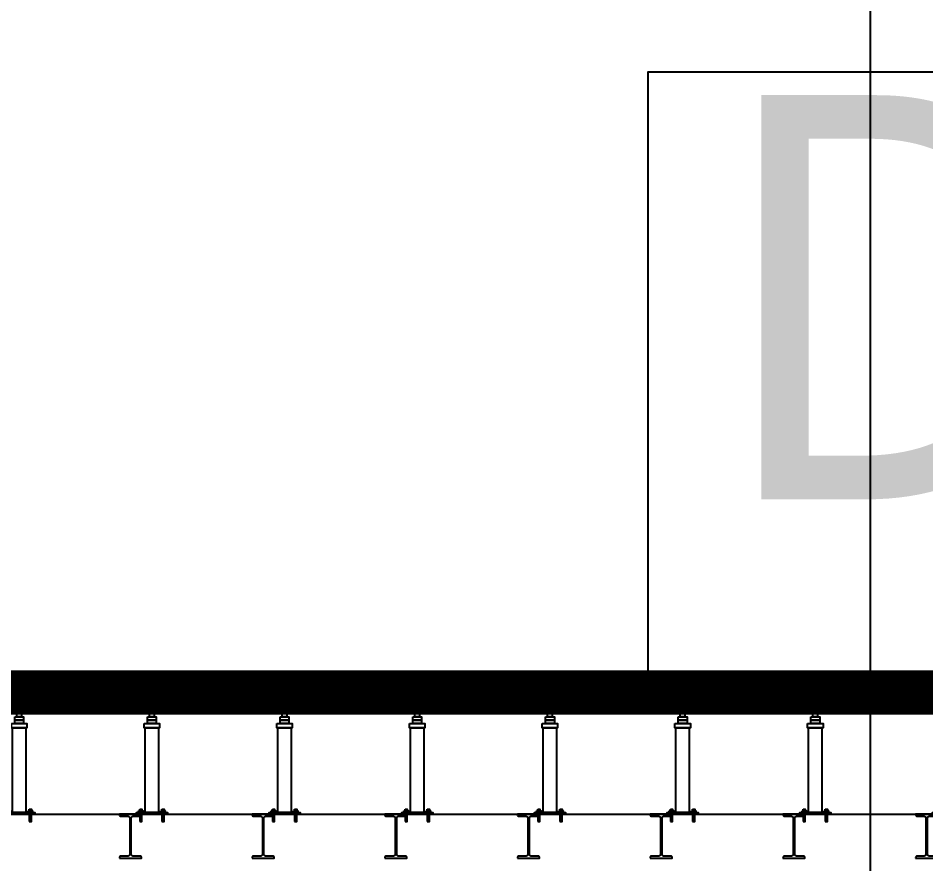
# Model space of a CAD drawing. Extents: x -3080 to 28500, y -1326 to 31609.
# Drawn here: x 16379.5 to 16790, y 26588.3 to 26970.8 of the extents above; entities that cross this region are included whole.
import ezdxf
from ezdxf.xclip import XClip

# ---------------------------------------------------------------- set-up
doc = ezdxf.new("R2010")
doc.units = 0
doc.header["$LTSCALE"] = 100
doc.header["$XCLIPFRAME"] = 2
doc.linetypes.add('188K-SM-07-F10-MECH-CR PIPE-Y2257103$0$X-S-FAB_SL ALL$0$HIDDEN', pattern=[0.4, 0.3, -0.1])
for name, color, linetype in [('0-xref', 8, 'Continuous'), ('188K-SM-07-F10-MECH-CR PIPE-Y2257103$0$0-BG', 6, 'Continuous'), ('188K-SM-07-F10-MECH-CR PIPE-Y2257103$0$0-CF-BABY 位', 2, 'Continuous'), ('188K-SM-07-F10-MECH-CR PIPE-Y2257103$0$AP2C-SM-08-FNN-340-A(N)-SMP$0$18P2-SM-08-FNN-320-A(9)-20190318-JEN$0$SM-08-FNN-300-A(9)-JEN$0$15P6-SM-08-FNN-320-A(10)-UIS-TCM$0$15P6-SM-08-FNN-320-A(10)-UIS-TCM$0$15P6-SM-08-FNN-320-A(10)-UIS-TCM$0$15P6-SM-08-FNN-320-A(10)-UIS-TCM$0$15P6-SM-08-FNN-320-A(10)-UIS-TCM$0$0-IE-SECTION', 1, 'Continuous'), ('188K-SM-07-F10-MECH-CR PIPE-Y2257103$0$Raised Floor', 1, 'Continuous'), ('188K-SM-07-F10-MECH-CR PIPE-Y2257103$0$X-S-FAB_SL ALL$0$ASP_3', 3, 'Continuous'), ('188K-SM-07-F10-MECH-CR PIPE-Y2257103$0$X-S-FAB_SL ALL$0$ASP_8', 8, 'Continuous'), ('188K-SM-07-F10-MECH-CR PIPE-Y2257103$0$X-S-FAB_SL ALL$0$WALL-RC', 1, 'Continuous')]:
    doc.layers.add(name, color=color, linetype=linetype)
doc.styles.add('188K-SM-07-F10-MECH-CR PIPE-Y2257103$0$Standard', font='', dxfattribs={"width": 0.8})
doc.styles.get('188K-SM-07-F10-MECH-CR PIPE-Y2257103$0$Standard').set_extended_font_data('Microsoft JhengHei')

# ---------------------------------------------------------------- blocks, each defined once
blk = doc.blocks.new('188K-SM-07-F10-MECH-CR PIPE-Y2257103$0$TOOL123')
at = {"layer": '188K-SM-07-F10-MECH-CR PIPE-Y2257103$0$0-CF-BABY 位', "const_width": 20}
blk.add_lwpolyline([(14984.63, -83776.14), (20159.92, -83776.14), (20160.08, -84129.23), (14984.8, -84129.23)], close=True, dxfattribs=at)
at = {"layer": '188K-SM-07-F10-MECH-CR PIPE-Y2257103$0$0-CF-BABY 位', "style": '188K-SM-07-F10-MECH-CR PIPE-Y2257103$0$Standard'}
blk.add_text('DE+PVD', height=182.805, dxfattribs=at).set_placement((16692.45, -84041.87))
blk = doc.blocks.new('188K-SM-07-F10-MECH-CR PIPE-Y2257103$0$X-S-FAB_SL ALL$0$steel_100x200')
at = {"color": 6}
blk.add_lwpolyline([(0, 0), (10, 0), (10, 0.3, 0.414214), (9.3, 1), (6.05, 1, -0.414214), (5.35, 1.7), (5.35, 18.3, -0.414214), (6.05, 19), (9.3, 19, 0.414214), (10, 19.7), (10, 20), (0, 20), (0, 19.7, 0.414214), (0.7, 19), (3.95, 19, -0.414214), (4.65, 18.3), (4.65, 1.7, -0.414214), (3.95, 1), (0.7, 1, 0.414214), (0, 0.3)], format="xyb", close=True, dxfattribs=at)
blk = doc.blocks.new('*U1663')
at = {"layer": '188K-SM-07-F10-MECH-CR PIPE-Y2257103$0$X-S-FAB_SL ALL$0$WALL-RC'}
blk.add_blockref('188K-SM-07-F10-MECH-CR PIPE-Y2257103$0$X-S-FAB_SL ALL$0$steel_100x200', (-5, -10), dxfattribs=at)
blk = doc.blocks.new('*U1664')
at = {"layer": '188K-SM-07-F10-MECH-CR PIPE-Y2257103$0$X-S-FAB_SL ALL$0$WALL-RC', "color": 0, "linetype": 'ByBlock', "lineweight": -2, "transparency": 16777216}
for p in [(14580, 0), (14640, 0), (14700, 0), (14760, 0), (14820, 0), (14880, 0), (14940, 0)]:
    blk.add_blockref('*U1663', p, dxfattribs=at)
blk = doc.blocks.new('188K-SM-07-F10-MECH-CR PIPE-Y2257103$0$X-S-FAB_SL ALL')
at = {"color": 6}
blk.add_line((-2628.521, -72723.977), (19076.479, -72723.977), dxfattribs=at)
at = {"layer": '188K-SM-07-F10-MECH-CR PIPE-Y2257103$0$X-S-FAB_SL ALL$0$ASP_3', "linetype": '188K-SM-07-F10-MECH-CR PIPE-Y2257103$0$X-S-FAB_SL ALL$0$HIDDEN'}
for p, q in [((-2628.521, -72668.977), (19076.479, -72668.977)), ((-2628.521, -72674.477), (19076.479, -72674.477))]:
    blk.add_line(p, q, dxfattribs=at)
at = {"layer": '188K-SM-07-F10-MECH-CR PIPE-Y2257103$0$X-S-FAB_SL ALL$0$ASP_8'}
blk.add_line((12291.479, -72848.977), (12291.479, -71981.477), dxfattribs=at)
at = {"layer": '188K-SM-07-F10-MECH-CR PIPE-Y2257103$0$X-S-FAB_SL ALL$0$WALL-RC'}
blk.add_blockref('*U1664', (-2623.171, -72733.977), dxfattribs=at)
blk = doc.blocks.new('188K-SM-07-F10-MECH-CR PIPE-Y2257103$0$A$Cf749f455')
at = {"layer": '188K-SM-07-F10-MECH-CR PIPE-Y2257103$0$Raised Floor'}
for points in [[(60, 45), (0, 45), (0, 40), (60, 40)], [(-4.5, 40), (4.5, 40), (4.5, 39.5), (-4.5, 39.5)], [(-4.5, 39), (4.5, 39), (4.5, 39.5), (-4.5, 39.5)], [(1.05, 39), (-1.05, 39), (-1.05, 34), (1.05, 34)], [(4.5, 37.5), (55.5, 37.5), (58, 40), (2, 40)], [(2, 34), (-2, 34), (-2, 32.5), (2, 32.5)], [(3.5, 31), (-3.5, 31), (-3.5, 29), (3.5, 29)], [(3, 29), (-3, 29), (-3, -9.3), (3, -9.3)], [(2, 32.5), (-2, 32.5), (-2, 31), (2, 31)], [(-4.5, -7.8), (-5.5, -7.8), (-5.5, -9.3), (-4.5, -9.3)], [(5.5, -7.8), (4.5, -7.8), (4.5, -9.3), (5.5, -9.3)], [(-7, -10), (7, -10), (7, -9.3), (-7, -9.3)], [(-4, -8.5), (-6, -8.5), (-6, -9.3), (-4, -9.3)], [(-4.5, -13.3), (-5.5, -13.3), (-5.5, -10), (-4.5, -10)], [(6, -8.5), (4, -8.5), (4, -9.3), (6, -9.3)], [(5.5, -13.3), (4.5, -13.3), (4.5, -10), (5.5, -10)]]:
    blk.add_lwpolyline(points, close=True, dxfattribs=at)
blk = doc.blocks.new('*U1636')
at = {"layer": '188K-SM-07-F10-MECH-CR PIPE-Y2257103$0$AP2C-SM-08-FNN-340-A(N)-SMP$0$18P2-SM-08-FNN-320-A(9)-20190318-JEN$0$SM-08-FNN-300-A(9)-JEN$0$15P6-SM-08-FNN-320-A(10)-UIS-TCM$0$15P6-SM-08-FNN-320-A(10)-UIS-TCM$0$15P6-SM-08-FNN-320-A(10)-UIS-TCM$0$15P6-SM-08-FNN-320-A(10)-UIS-TCM$0$15P6-SM-08-FNN-320-A(10)-UIS-TCM$0$0-IE-SECTION'}
blk.add_lwpolyline([(22872.45, -72388.48), (22466.89, -72388.48), (22466.89, -72668.98), (22872.45, -72668.98)], close=True, dxfattribs=at)
blk = doc.blocks.new('188K-SM-07-F10-MECH-CR PIPE-Y2257103')
blk.add_blockref('188K-SM-07-F10-MECH-CR PIPE-Y2257103$0$TOOL123', (0, 110795.018))
ref = blk.add_blockref('188K-SM-07-F10-MECH-CR PIPE-Y2257103$0$X-S-FAB_SL ALL', (4473.521, 99334.763))
XClip(ref).set_block_clipping_path([(-7553.4648570136, -75341.9369645483), (24026.2025623869, -67725.7696244382)])
at = {"xscale": -1}
for p in [(16380, 26620.786), (16440, 26620.786), (16500, 26620.786), (16560, 26620.786), (16620, 26620.786), (16680, 26620.786), (16740, 26620.786), (16800, 26620.786)]:
    blk.add_blockref('188K-SM-07-F10-MECH-CR PIPE-Y2257103$0$A$Cf749f455', p, dxfattribs=at)
at = {"layer": '188K-SM-07-F10-MECH-CR PIPE-Y2257103$0$0-BG'}
blk.add_blockref('*U1636', (-5802.565, 99334.763), dxfattribs=at)

msp = doc.modelspace()

# ---------------------------------------------------------------- block references
at = {"layer": '0-xref'}
msp.add_blockref('188K-SM-07-F10-MECH-CR PIPE-Y2257103', (0, 0), dxfattribs=at)

doc.saveas('drawing.dxf')
